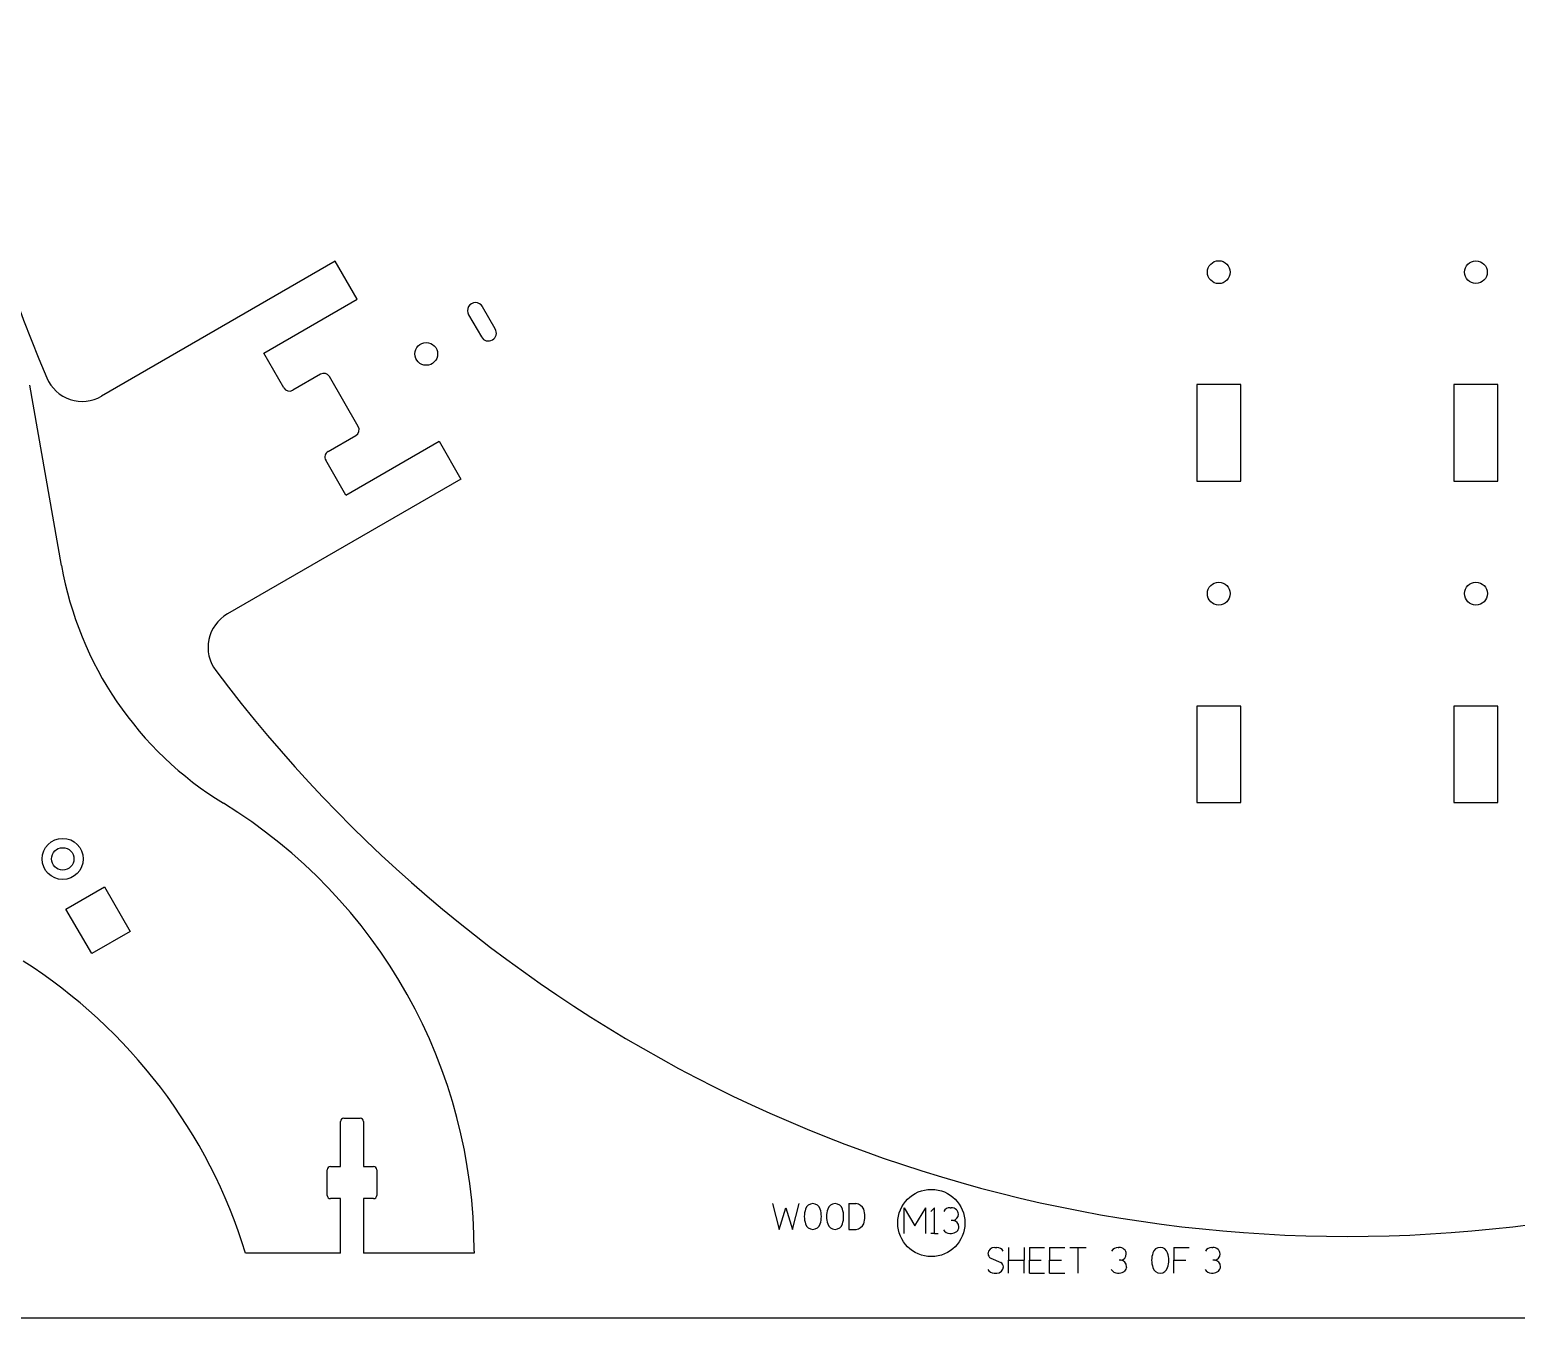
# Model space of a CAD drawing. Header units: inches. Extents: x -1316 to -504, y -366 to 91.
# Drawn here: x -1114.8 to -883.6, y -366.4 to -165.9 of the extents above; entities that cross this region are included whole.
import ezdxf

# ---------------------------------------------------------------- set-up
doc = ezdxf.new("R2010")
doc.units = ezdxf.units.IN
doc.header["$MEASUREMENT"] = 0
doc.linetypes.add('Continuous2', pattern=[0])
for name, color, linetype in [('68351 TABLE', 1, 'Continuous'), ('68368 Top Support Plate', 1, 'Continuous'), ('68369 Idler Mount', 1, 'Continuous'), ('EZStruder R1', 1, 'Continuous'), ('STOCK OUTLINE', 1, 'Continuous')]:
    doc.layers.add(name, color=color, linetype=linetype)

msp = doc.modelspace()

# ---------------------------------------------------------------- linework, layer by layer
at = {"layer": '68351 TABLE', "color": 3, "linetype": 'Continuous2', "lineweight": -3, "true_color": 0x00ff00}
for p, q in [((-999.28, -348.55), (-998.24, -352.55)), ((-996.17, -352.55), (-995.14, -348.55)), ((-987.41, -348.55), (-987.41, -352.55)), ((-987.41, -348.55), (-986.29, -348.55)), ((-998.24, -352.55), (-997.21, -349.22)), ((-997.21, -349.22), (-996.17, -352.55)), ((-987.41, -352.55), (-986.29, -352.55))]:
    msp.add_line(p, q, dxfattribs=at)
for centre, radius, start, end in [((-993, -349.74), 1.19, 15.902, 164.098), ((-989.54, -349.74), 1.19, 15.902, 164.098), ((-986.43, -350.02), 1.47, 24.3868, 84.6174), ((-990.77, -350.55), 3.56, 161.2941, 198.7059), ((-995.24, -350.55), 3.56, 341.2941, 18.7059), ((-987.31, -350.55), 3.56, 161.2941, 198.7059), ((-991.77, -350.55), 3.56, 341.2941, 18.7059), ((-988.47, -350.55), 3.56, 341.2941, 18.7059), ((-993, -351.37), 1.19, 195.902, 344.098), ((-989.54, -351.37), 1.19, 195.902, 344.098), ((-986.43, -351.09), 1.47, 275.3825, 335.6132)]:
    msp.add_arc(centre, radius, start, end, dxfattribs=at)
at = {"layer": '68368 Top Support Plate', "color": 1, "linetype": 'Continuous2', "lineweight": -3, "true_color": 0xff0000}
for p, q in [((-1067.3, -201.96), (-1103.64, -222.94)), ((-1063.89, -207.86), (-1067.3, -201.96)), ((-1078.4, -216.23), (-1063.89, -207.86)), ((-1075.27, -221.65), (-1078.4, -216.23)), ((-1069.58, -219.51), (-1073.91, -222.01)), ((-1063.71, -227.67), (-1068.21, -219.88)), ((-1068.41, -231.54), (-1064.08, -229.04)), ((-1065.65, -238.32), (-1051.14, -229.94)), ((-1051.14, -229.94), (-1047.74, -235.84)), ((-1065.65, -238.32), (-1068.77, -232.9)), ((-1047.74, -235.84), (-1084.08, -256.82))]:
    msp.add_line(p, q, dxfattribs=at)
at = {"layer": '68368 Top Support Plate', "color": 5, "linetype": 'Continuous2', "lineweight": -3, "true_color": 0x0000ff}
for p, q in [((-1046.57, -210.27), (-1044.57, -213.73)), ((-1042.4, -212.48), (-1044.4, -209.02)), ((-926.43, -221.15), (-933.29, -221.15)), ((-933.29, -221.15), (-933.29, -236.15)), ((-926.43, -236.15), (-926.43, -221.15)), ((-886.43, -221.15), (-893.29, -221.15)), ((-893.29, -221.15), (-893.29, -236.15)), ((-886.43, -236.15), (-886.43, -221.15)), ((-933.29, -236.15), (-926.43, -236.15)), ((-893.29, -236.15), (-886.43, -236.15)), ((-926.43, -271.15), (-933.29, -271.15)), ((-933.29, -271.15), (-933.29, -286.15)), ((-926.43, -286.15), (-926.43, -271.15)), ((-886.43, -271.15), (-893.29, -271.15)), ((-893.29, -271.15), (-893.29, -286.15)), ((-886.43, -286.15), (-886.43, -271.15)), ((-933.29, -286.15), (-926.43, -286.15)), ((-893.29, -286.15), (-886.43, -286.15))]:
    msp.add_line(p, q, dxfattribs=at)
for centre, radius in [((-929.86, -203.65), 1.78), ((-889.86, -203.65), 1.77), ((-1053.14, -216.37), 1.77), ((-929.86, -253.65), 1.78), ((-889.86, -253.65), 1.78)]:
    msp.add_circle(centre, radius, dxfattribs=at)
at = {"layer": '68368 Top Support Plate', "color": 1, "linetype": 'Continuous2', "lineweight": -3, "true_color": 0xff0000}
for centre, radius, start, end in [((-909.86, -133.65), 220, 96.8597, 203.1403), ((-1069.08, -220.38), 1, 30, 120), ((-1106.64, -217.75), 6, 203.1403, 300), ((-1074.41, -221.15), 1, 210, 300), ((-1064.58, -228.17), 1, 300, 30), ((-1067.91, -232.4), 1, 120, 210), ((-1081.08, -262.02), 6, 120, 216.8597), ((-909.86, -133.65), 220, 216.8597, 323.1403)]:
    msp.add_arc(centre, radius, start, end, dxfattribs=at)
at = {"layer": '68368 Top Support Plate', "color": 5, "linetype": 'Continuous2', "lineweight": -3, "true_color": 0x0000ff}
for centre, start, end in [((-1045.48, -209.64), 30, 210), ((-1043.48, -213.11), 210, 30)]:
    msp.add_arc(centre, 1.25, start, end, dxfattribs=at)
at = {"layer": '68369 Idler Mount', "color": 3, "linetype": 'Continuous2', "lineweight": -3, "true_color": 0x00ff00}
for p, q in [((-964.69, -355.36), (-964.37, -355.36)), ((-962.55, -355.36), (-962.55, -357.36)), ((-960.12, -355.36), (-960.12, -357.36)), ((-959.32, -355.36), (-956.97, -355.36)), ((-959.32, -355.36), (-959.32, -357.36)), ((-956.17, -355.36), (-953.83, -355.36)), ((-956.17, -355.36), (-956.17, -357.36)), ((-953.03, -355.36), (-951.75, -355.36)), ((-951.75, -359.36), (-951.75, -355.36)), ((-951.75, -355.36), (-950.47, -355.36)), ((-945.53, -355.36), (-945.39, -355.36)), ((-936.84, -355.36), (-934.49, -355.36)), ((-936.84, -355.36), (-936.84, -357.36)), ((-930.94, -355.36), (-930.79, -355.36)), ((-965.34, -357.03), (-963.77, -357.7)), ((-962.55, -357.36), (-960.12, -357.36)), ((-962.55, -359.36), (-962.55, -357.36)), ((-960.12, -359.36), (-960.12, -357.36)), ((-959.32, -357.36), (-957.49, -357.36)), ((-959.32, -359.36), (-959.32, -357.36)), ((-956.17, -357.36), (-954.34, -357.36)), ((-956.17, -359.36), (-956.17, -357.36)), ((-945.09, -357.36), (-945.38, -357.36)), ((-936.84, -357.36), (-935, -357.36)), ((-936.84, -359.36), (-936.84, -357.36)), ((-930.5, -357.36), (-930.79, -357.36)), ((-964.82, -359.36), (-964.41, -359.37)), ((-959.32, -359.36), (-956.97, -359.36)), ((-956.17, -359.36), (-953.83, -359.36)), ((-945.59, -359.36), (-945.33, -359.36)), ((-931, -359.36), (-930.74, -359.36))]:
    msp.add_line(p, q, dxfattribs=at)
for centre, radius, start, end in [((-964.71, -356.41), 1.05, 89.2985, 177.3507), ((-964.38, -356.52), 1.15, 30.522, 89.2985), ((-945.53, -356.52), 1.15, 89.9999, 149.7068), ((-945.39, -356.63), 1.26, 48.8141, 89.9999), ((-945.16, -356.36), 0.914, 0, 48.8141), ((-938.97, -356.55), 1.19, 15.902, 164.098), ((-930.94, -356.52), 1.15, 89.9999, 149.7068), ((-930.79, -356.63), 1.26, 48.8141, 89.9999), ((-930.57, -356.36), 0.914, 0, 48.8141), ((-964.9, -356.29), 0.86, 185.1823, 239.3448), ((-964.4, -358.32), 1.05, 269.4411, 357.3507), ((-964.21, -358.44), 0.86, 5.1822, 59.3448), ((-945.25, -356.36), 1.01, 279.0881, 0), ((-945.2, -358.36), 1.01, 0, 84.185), ((-945.1, -358.36), 0.914, 311.1859, 0), ((-936.74, -357.36), 3.56, 161.2941, 198.7059), ((-941.2, -357.36), 3.56, 341.2941, 18.7059), ((-930.66, -356.36), 1.01, 279.0881, 0), ((-930.6, -358.36), 1.01, 0, 84.185), ((-930.51, -358.36), 0.914, 311.1859, 0), ((-964.81, -358.21), 1.15, 210.522, 269.4411), ((-945.59, -358.21), 1.15, 210.2932, 270.0001), ((-945.33, -358.1), 1.26, 270.0001, 311.1859), ((-938.97, -358.18), 1.19, 195.902, 344.098), ((-931, -358.21), 1.15, 210.2932, 270.0001), ((-930.74, -358.1), 1.26, 270.0001, 311.1859)]:
    msp.add_arc(centre, radius, start, end, dxfattribs=at)
at = {"layer": 'EZStruder R1', "color": 1, "linetype": 'Continuous2', "lineweight": -3, "true_color": 0xff0000}
for p, q in [((-1109.88, -249.27), (-1114.82, -221.23)), ((-1065.97, -335.27), (-1063.42, -335.27)), ((-1066.47, -342.77), (-1066.47, -335.77)), ((-1062.92, -335.77), (-1062.92, -342.77)), ((-1068.55, -347.27), (-1068.55, -343.27)), ((-1068.05, -342.77), (-1066.47, -342.77)), ((-1062.92, -342.77), (-1061.33, -342.77)), ((-1060.83, -343.27), (-1060.83, -347.27)), ((-1066.47, -347.77), (-1068.05, -347.77)), ((-1066.47, -356.27), (-1066.47, -347.77)), ((-1062.92, -347.77), (-1062.92, -356.27)), ((-1061.33, -347.77), (-1062.92, -347.77)), ((-1045.69, -355.94), (-1045.69, -356.27)), ((-1066.47, -356.27), (-1081.25, -356.27)), ((-1045.69, -356.27), (-1062.92, -356.27))]:
    msp.add_line(p, q, dxfattribs=at)
at = {"layer": 'EZStruder R1', "color": 5, "linetype": 'Continuous2', "lineweight": -3, "true_color": 0x0000ff}
for p, q in [((-1109.18, -302.72), (-1103.21, -299.27)), ((-1103.21, -299.27), (-1099.21, -306.2)), ((-1105.18, -309.65), (-1109.18, -302.72)), ((-1099.21, -306.2), (-1105.18, -309.65))]:
    msp.add_line(p, q, dxfattribs=at)
at = {"layer": 'EZStruder R1', "color": 3, "linetype": 'Continuous2', "lineweight": -3, "true_color": 0x00ff00}
for p, q in [((-978.81, -353.18), (-978.81, -349.18)), ((-978.81, -349.18), (-977.12, -352.01)), ((-977.12, -352.01), (-975.44, -349.18)), ((-975.44, -353.18), (-975.44, -349.18)), ((-974.07, -349.18), (-974.64, -349.75)), ((-974.07, -353.18), (-974.07, -349.18)), ((-971.64, -349.18), (-971.49, -349.18)), ((-971.2, -351.18), (-971.49, -351.18)), ((-974.07, -353.18), (-974.64, -353.18)), ((-974.07, -353.18), (-973.49, -353.18)), ((-971.7, -353.18), (-971.44, -353.18))]:
    msp.add_line(p, q, dxfattribs=at)
for centre, radius in [((-1109.69, -294.93), 3.2), ((-974.57, -351.56), 5.23)]:
    msp.add_circle(centre, radius, dxfattribs=at)
at = {"layer": 'EZStruder R1', "color": 5, "linetype": 'Continuous2', "lineweight": -3, "true_color": 0x0000ff}
msp.add_circle((-1109.69, -294.93), 1.75, dxfattribs=at)
at = {"layer": 'EZStruder R1', "color": 1, "linetype": 'Continuous2', "lineweight": -3, "true_color": 0xff0000}
for centre, radius, start, end in [((-1056.19, -239.81), 54.51, 190, 238.4763), ((-1127.43, -355.94), 81.74, 0, 58.4763), ((-1160.22, -380.48), 82.6, 17.0458, 57.5088), ((-1065.97, -335.77), 0.5, 90, 180), ((-1063.42, -335.77), 0.5, 0, 90), ((-1068.05, -343.27), 0.5, 90, 180), ((-1061.33, -343.27), 0.5, 0, 90), ((-1068.05, -347.27), 0.5, 180, 270), ((-1061.33, -347.27), 0.5, 270, 0)]:
    msp.add_arc(centre, radius, start, end, dxfattribs=at)
at = {"layer": 'EZStruder R1', "color": 3, "linetype": 'Continuous2', "lineweight": -3, "true_color": 0x00ff00}
for centre, radius, start, end in [((-971.64, -350.33), 1.15, 89.9999, 149.7068), ((-971.49, -350.44), 1.26, 48.8141, 89.9999), ((-971.36, -350.18), 1.01, 279.0881, 0), ((-971.3, -352.18), 1.01, 0, 84.185), ((-971.27, -350.18), 0.914, 0, 48.8141), ((-971.7, -352.03), 1.15, 210.2932, 270.0001), ((-971.44, -351.92), 1.26, 270.0001, 311.1859), ((-971.21, -352.18), 0.914, 311.1859, 0)]:
    msp.add_arc(centre, radius, start, end, dxfattribs=at)
at = {"layer": 'STOCK OUTLINE', "color": 2, "linetype": 'Continuous2', "lineweight": -3, "true_color": 0xffff00}
msp.add_line((-503.67, -366.39), (-1316.47, -366.39), dxfattribs=at)

doc.saveas('drawing.dxf')
